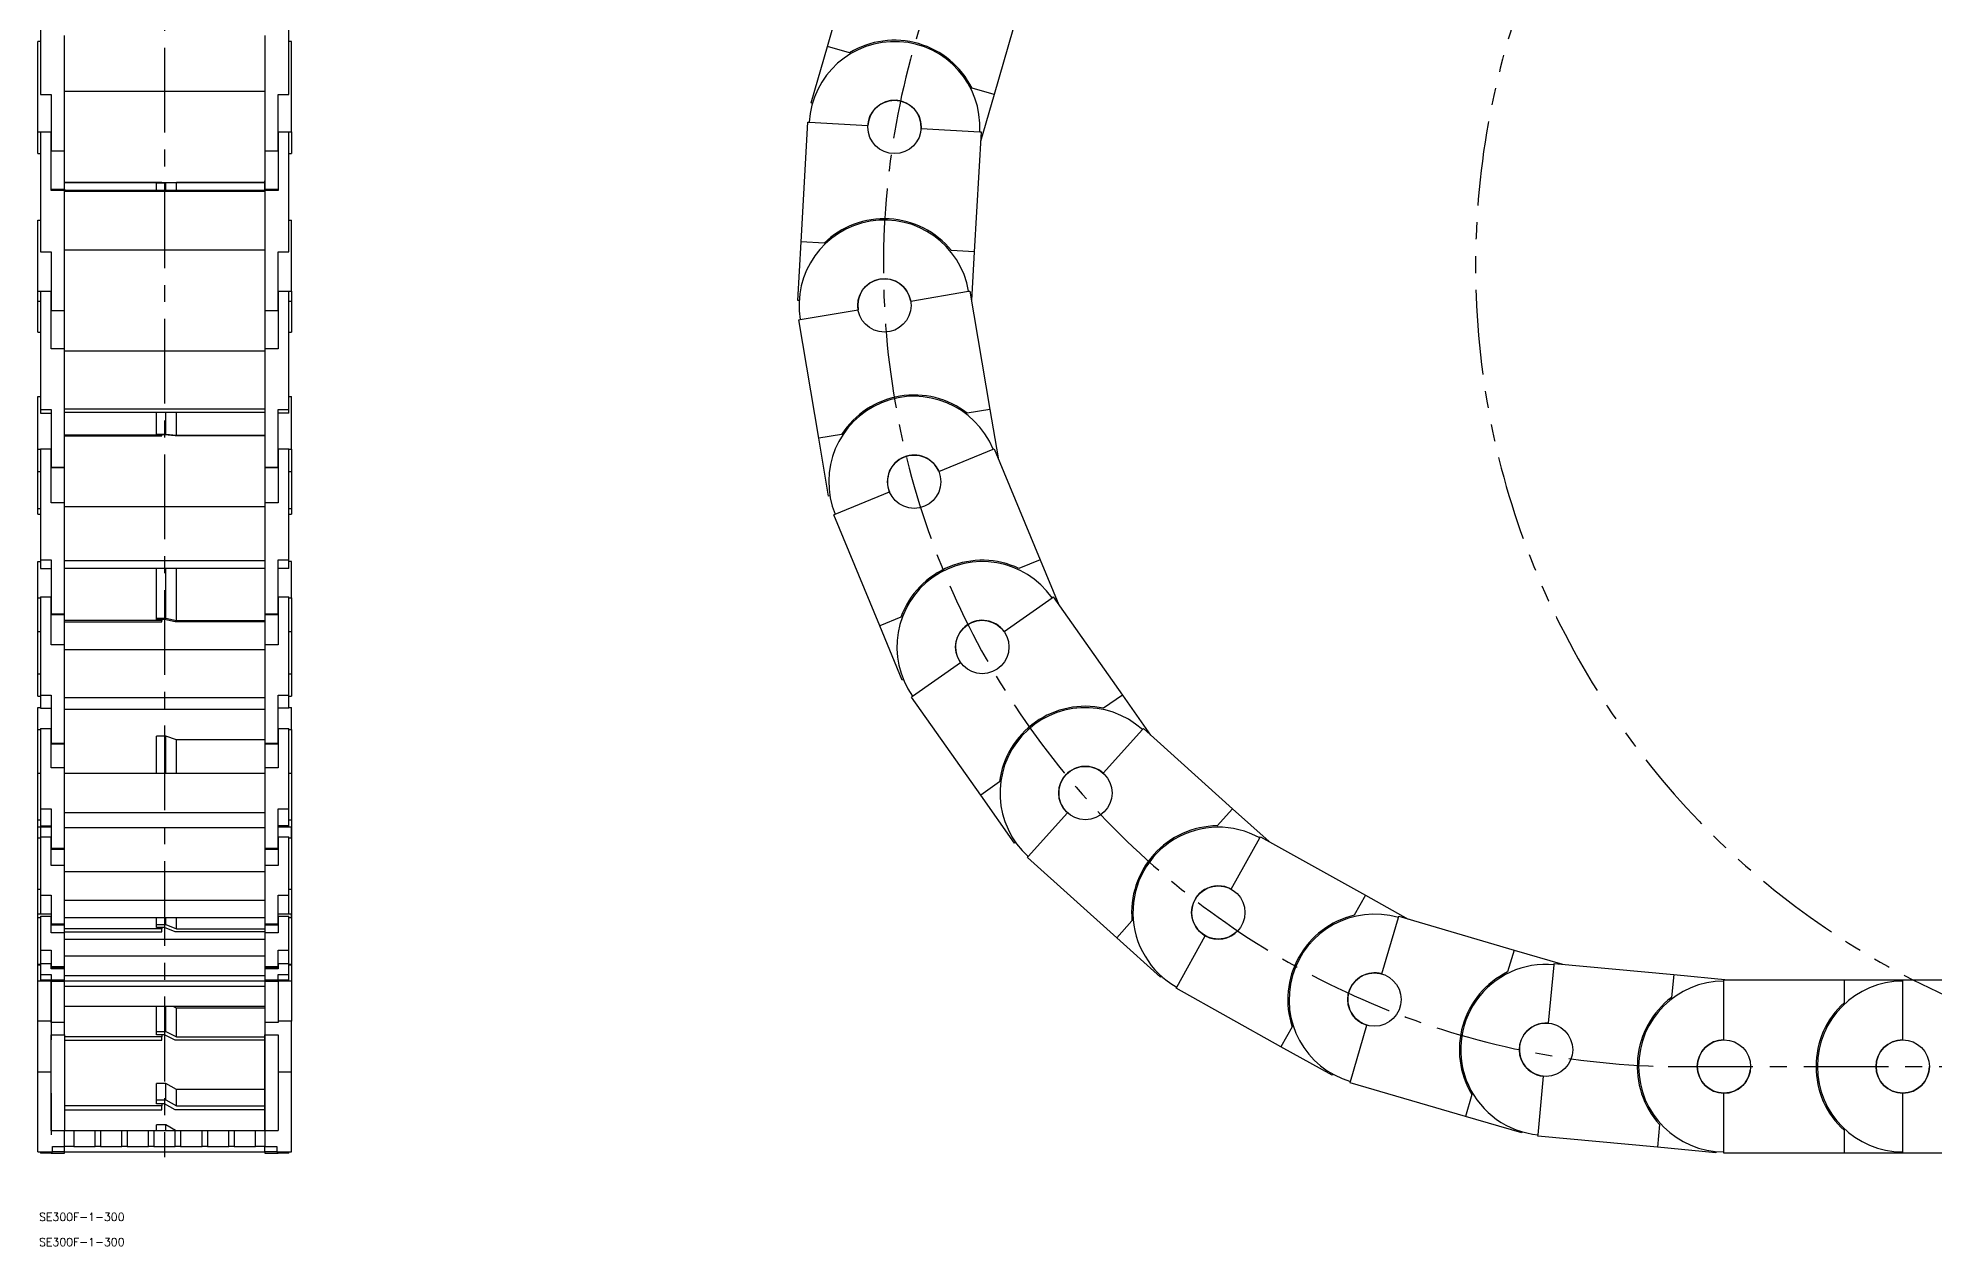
# Model space of a CAD drawing. Extents: x -285 to 1122, y -851 to 95.
# Drawn here: x -285 to 426, y -851 to -398 of the extents above; entities that cross this region are included whole.
import ezdxf

# ---------------------------------------------------------------- set-up
doc = ezdxf.new("R2010")
doc.units = 0
doc.linetypes.add('CENTER', pattern=[50.8, 31.75, -6.35, 6.35, -6.35])
doc.linetypes.add('PHANTOM', pattern=[63.5, 31.75, -6.35, 6.35, -6.35, 6.35, -6.35])
doc.layers.get('0').update_dxf_attribs({"linetype": 'CONTINUOUS'})
doc.layers.add('CENTER', color=1, linetype='CONTINUOUS')
doc.styles.get("Standard").update_dxf_attribs({"font": 'txt.shx', "height": 3, "bigfont": 'bigfont.shx'})

# ---------------------------------------------------------------- blocks, each defined once
blk = doc.blocks.new('*U2')
at = {"color": 7, "linetype": 'CONTINUOUS'}
blk.add_text('SE300F-1-300', height=3, dxfattribs=at).set_placement((-284.39, -841.67))
blk = doc.blocks.new('*U3')
at = {"color": 7, "linetype": 'CONTINUOUS'}
blk.add_text('SE300F-1-300', height=3, dxfattribs=at).set_placement((-284.39, -851.09))

msp = doc.modelspace()

# ---------------------------------------------------------------- linework, layer by layer
at = {"color": 7, "linetype": 'CONTINUOUS'}
for p, q in [((11.096293, -401.515314), (23.549864, -358.272875)), ((-283.830106, -376.261367), (-283.830106, -419.503806)), ((-190.830106, -419.503806), (-190.830106, -376.261367)), ((86.011165, -376.261367), (73.557594, -419.503806)), ((-274.830106, -440.644554), (-274.830106, -397.402115)), ((-199.830106, -397.402115), (-199.830106, -440.644554)), ((-284.830106, -433.460737), (-284.830106, -399.650308)), ((-283.830106, -399.650308), (-284.830106, -399.650308)), ((-189.830106, -399.650308), (-190.830106, -399.650308)), ((-189.830106, -433.460737), (-189.830106, -399.650308)), ((5.00788, -422.656062), (11.096293, -401.515314)), ((19.339505, -403.889311), (11.096293, -401.515314)), ((-199.830106, -418.33147), (-274.830106, -418.33147)), ((73.557594, -419.503806), (65.314381, -417.129809)), ((-283.830106, -419.503806), (-279.830106, -419.503806)), ((-279.830106, -419.503806), (-279.830106, -440.644554)), ((-194.830106, -419.503806), (-190.830106, -419.503806)), ((-194.830106, -440.644554), (-194.830106, -419.503806)), ((5.488351, -422.794435), (5.00788, -422.656062)), ((73.557594, -419.503806), (68.47986, -437.135183)), ((-284.830106, -433.460737), (-283.830106, -433.460737)), ((-284.830106, -441.650308), (-284.830106, -433.460737)), ((-284.830106, -441.650308), (-284.830106, -433.460737)), ((-283.830106, -433.460737), (-279.830106, -433.460737)), ((-283.830106, -433.460737), (-283.830106, -433.489025)), ((-283.830106, -433.489025), (-279.830106, -433.489025)), ((-283.830106, -433.489025), (-283.830106, -478.416949)), ((-279.830106, -455.453788), (-279.830106, -433.489025)), ((-194.830106, -433.460737), (-190.830106, -433.460737)), ((-194.830106, -433.489025), (-190.830106, -433.489025)), ((-194.830106, -433.489025), (-194.830106, -455.453788)), ((-190.830106, -433.460737), (-189.830106, -433.460737)), ((-190.830106, -433.489025), (-190.830106, -433.460737)), ((-190.830106, -478.416949), (-190.830106, -433.489025)), ((-189.830106, -433.460737), (-189.830106, -441.650308)), ((-189.830106, -433.460737), (-189.830106, -441.650308)), ((1.24467, -474.739515), (3.790586, -429.811591)), ((3.790586, -429.811591), (4.289785, -429.839879)), ((4.289785, -429.839879), (26.254547, -431.084549)), ((46.222513, -432.216067), (68.187276, -433.460737)), ((68.686475, -433.489025), (66.14056, -478.416949)), ((68.187276, -433.460737), (68.686475, -433.489025)), ((-279.830106, -440.644554), (-274.830106, -440.644554)), ((-274.830106, -454.968465), (-274.830106, -440.644554)), ((-274.830106, -454.968465), (-274.830106, -440.644554)), ((-199.830106, -440.644554), (-194.830106, -440.644554)), ((-199.830106, -440.644554), (-199.830106, -455.453788)), ((-199.830106, -440.644554), (-199.830106, -455.453788)), ((-284.830106, -441.650308), (-283.830106, -441.650308)), ((-190.830106, -441.650308), (-189.830106, -441.650308)), ((-238.330106, -452.416993), (-274.830106, -452.416993)), ((-274.830106, -452.501857), (-238.330106, -452.501857)), ((-240.330106, -452.547649), (-237.330106, -452.547649)), ((-240.330106, -452.632513), (-240.330106, -452.547649)), ((-236.928182, -452.632513), (-240.330106, -452.632513)), ((-240.330106, -455.441093), (-240.330106, -452.632513)), ((-238.330106, -452.501857), (-238.330106, -452.416993)), ((-238.330106, -452.501857), (-238.330106, -452.547649)), ((-237.330106, -452.547649), (-233.330106, -452.416993)), ((-232.928182, -452.501857), (-236.928182, -452.632513)), ((-236.928182, -455.441093), (-236.928182, -452.632513)), ((-233.330106, -452.416993), (-199.830106, -452.416993)), ((-199.830106, -452.501857), (-232.928182, -452.501857)), ((-232.928182, -455.441093), (-232.928182, -452.501857)), ((-199.830106, -452.261676), (-199.830106, -451.776354)), ((-199.830106, -454.968465), (-199.830106, -452.261676)), ((-274.830106, -455.453788), (-279.830106, -455.453788)), ((-279.825106, -454.968465), (-274.830106, -454.968465)), ((-274.830106, -454.968465), (-274.830106, -455.453788)), ((-199.830106, -455.441093), (-274.830106, -455.441093)), ((-274.830106, -500.381711), (-274.830106, -455.453788)), ((-199.830106, -455.811547), (-274.830106, -455.811547)), ((-199.830106, -454.968465), (-194.835106, -454.968465)), ((-199.830106, -455.453788), (-199.830106, -454.968465)), ((-199.830106, -455.453788), (-199.830106, -500.381711)), ((-194.830106, -455.453788), (-199.830106, -455.453788)), ((-284.830106, -493.217679), (-284.830106, -466.542994)), ((-284.830106, -466.542994), (-283.830106, -466.542994)), ((-190.830106, -466.542994), (-189.830106, -466.542994)), ((-189.830106, -493.217679), (-189.830106, -466.542994)), ((0, -496.704277), (1.24467, -474.739515)), ((9.809183, -475.224837), (1.24467, -474.739515)), ((-283.830106, -478.416949), (-279.830106, -478.416949)), ((-279.830106, -478.416949), (-279.830106, -500.381711)), ((-199.830106, -477.77631), (-274.830106, -477.77631)), ((-194.830106, -500.381711), (-194.830106, -478.416949)), ((-194.830106, -478.416949), (-190.830106, -478.416949)), ((66.14056, -478.416949), (57.576047, -477.931626)), ((66.14056, -478.416949), (65.102505, -496.735553)), ((-284.830106, -496.878833), (-284.830106, -493.217679)), ((-284.830106, -508.542994), (-284.830106, -493.217679)), ((-284.830106, -493.217679), (-283.830106, -493.217679)), ((-284.830106, -496.878833), (-283.830106, -496.878833)), ((-283.830106, -493.134471), (-279.830106, -493.134471)), ((-283.830106, -493.134471), (-283.830106, -537.506974)), ((-279.830106, -514.827695), (-279.830106, -493.134471)), ((-194.830106, -493.134471), (-190.830106, -493.134471)), ((-194.830106, -493.134471), (-194.830106, -514.827695)), ((-190.830106, -537.506974), (-190.830106, -493.134471)), ((-190.830106, -493.217679), (-189.830106, -493.217679)), ((-190.830106, -496.878833), (-189.830106, -496.878833)), ((-189.830106, -493.217679), (-189.830106, -496.878833)), ((-189.830106, -496.878833), (-189.830106, -500.207155)), ((-189.830106, -496.878833), (-189.830106, -508.542994)), ((0.499199, -496.732565), (0, -496.704277)), ((42.308501, -496.878833), (64.001725, -493.217679)), ((64.001725, -493.217679), (64.494752, -493.134471)), ((64.494752, -493.134471), (71.983477, -537.506974)), ((-279.830106, -500.381711), (-274.830106, -500.381711)), ((-274.830106, -514.827695), (-274.830106, -500.353423)), ((-199.830106, -500.353423), (-199.830106, -514.827695)), ((-199.830106, -500.381711), (-194.830106, -500.381711)), ((-189.830106, -500.207155), (-189.830106, -503.86831)), ((0.401137, -503.951518), (0.894165, -503.86831)), ((7.889862, -548.324021), (0.401137, -503.951518)), ((0.894165, -503.86831), (22.587389, -500.207155)), ((-284.830106, -508.542994), (-283.830106, -508.542994)), ((-190.830106, -508.542994), (-189.830106, -508.542994)), ((-274.830106, -514.827695), (-279.830106, -514.827695)), ((-274.830106, -559.200197), (-274.830106, -514.827695)), ((-199.830106, -515.736763), (-274.830106, -515.736763)), ((-199.830106, -514.827695), (-199.830106, -559.200197)), ((-194.830106, -514.827695), (-199.830106, -514.827695)), ((-284.830106, -552.413276), (-284.830106, -532.608721)), ((-284.830106, -532.608721), (-283.830106, -532.608721)), ((-190.830106, -532.608721), (-189.830106, -532.608721)), ((-189.830106, -552.413276), (-189.830106, -532.608721)), ((-283.830106, -537.506974), (-279.830106, -537.506974)), ((-283.830106, -537.506974), (-283.830106, -538.934533)), ((-283.830106, -538.934533), (-279.830106, -538.934533)), ((-279.830106, -537.506974), (-279.830106, -559.200197)), ((-199.830106, -537.429986), (-274.830106, -537.429986)), ((-199.830106, -538.678107), (-274.830106, -538.678107)), ((-240.330106, -546.781007), (-240.330106, -538.678107)), ((-236.928182, -546.781007), (-236.928182, -538.678107)), ((-232.928182, -547.165328), (-232.928182, -538.678107)), ((-194.830106, -537.506974), (-190.830106, -537.506974)), ((-194.830106, -559.200197), (-194.830106, -537.506974)), ((-190.830106, -538.934533), (-194.830106, -538.934533)), ((-190.830106, -538.934533), (-190.830106, -537.506974)), ((71.983477, -537.506974), (63.524843, -538.934533)), ((71.983477, -537.506974), (75.036879, -555.599115)), ((-238.330106, -547.165328), (-274.830106, -547.165328)), ((-240.330106, -546.781007), (-236.928182, -546.781007)), ((-240.330106, -547.030631), (-240.330106, -546.781007)), ((-237.330106, -547.030631), (-240.330106, -547.030631)), ((-238.330106, -547.030631), (-238.330106, -547.165328)), ((-238.330106, -547.414952), (-238.330106, -547.165328)), ((-233.330106, -547.414952), (-237.330106, -547.030631)), ((-236.928182, -546.781007), (-232.928182, -547.165328)), ((-232.928182, -547.165328), (-199.830106, -547.165328)), ((16.348496, -546.896461), (7.889862, -548.324021)), ((-284.830106, -552.413276), (-283.830106, -552.413276)), ((-284.830106, -560.797644), (-284.830106, -552.413276)), ((-283.830106, -552.222722), (-279.830106, -552.222722)), ((-283.830106, -552.222722), (-283.830106, -593.826602)), ((-279.830106, -572.562397), (-279.830106, -552.222722)), ((-274.830106, -547.414952), (-238.330106, -547.414952)), ((-199.830106, -547.414952), (-233.330106, -547.414952)), ((-194.830106, -552.222722), (-190.830106, -552.222722)), ((-194.830106, -552.222722), (-194.830106, -572.562397)), ((-190.830106, -593.826602), (-190.830106, -552.222722)), ((-190.830106, -552.413276), (-189.830106, -552.413276)), ((-189.830106, -552.413276), (-189.830106, -560.797644)), ((11.551016, -570.017244), (7.889862, -548.324021)), ((52.843131, -560.797644), (73.182805, -552.413276)), ((73.182805, -552.413276), (73.645071, -552.222722)), ((73.645071, -552.222722), (90.794915, -593.826602)), ((-284.830106, -574.469277), (-284.830106, -554.608721)), ((-284.830106, -560.797644), (-283.830106, -560.797644)), ((-279.830106, -559.200197), (-274.830106, -559.200197)), ((-279.830106, -559.283405), (-274.830106, -559.283405)), ((-274.830106, -559.283405), (-274.830106, -559.200197)), ((-274.830106, -572.562397), (-274.830106, -559.283405)), ((-199.830106, -559.200197), (-194.830106, -559.200197)), ((-199.830106, -559.200197), (-199.830106, -559.283405)), ((-199.830106, -559.283405), (-194.830106, -559.283405)), ((-199.830106, -559.283405), (-199.830106, -572.562397)), ((-190.830106, -560.797644), (-189.830106, -560.797644)), ((-189.830106, -554.608721), (-189.830106, -574.469277)), ((14.012843, -576.804165), (34.352517, -568.419797)), ((-284.830106, -576.804165), (-284.830106, -574.469277)), ((-284.830106, -574.608721), (-284.830106, -574.469277)), ((-284.830106, -574.608721), (-283.830106, -574.608721)), ((-274.830106, -572.562397), (-279.830106, -572.562397)), ((-274.830106, -614.166277), (-274.830106, -572.562397)), ((-199.830106, -573.977431), (-274.830106, -573.977431)), ((-199.830106, -572.562397), (-199.830106, -614.166277)), ((-194.830106, -572.562397), (-199.830106, -572.562397)), ((-190.830106, -574.608721), (-189.830106, -574.608721)), ((-189.830106, -574.469277), (-189.830106, -574.608721)), ((-189.830106, -574.608721), (-189.830106, -576.804165)), ((12.044044, -569.934036), (11.551016, -570.017244)), ((-284.830106, -576.804165), (-283.830106, -576.804165)), ((-190.830106, -576.804165), (-189.830106, -576.804165)), ((13.550577, -576.994719), (14.012843, -576.804165)), ((30.700421, -618.598599), (13.550577, -576.994719)), ((-284.830106, -608.094983), (-284.830106, -594.552276)), ((-284.830106, -594.552276), (-283.830106, -594.552276)), ((-283.830106, -593.826602), (-279.830106, -593.826602)), ((-283.830106, -593.826602), (-283.830106, -597.09584)), ((-279.830106, -593.826602), (-279.830106, -614.166277)), ((-199.830106, -594.317106), (-274.830106, -594.317106)), ((-194.830106, -593.826602), (-190.830106, -593.826602)), ((-194.830106, -614.166277), (-194.830106, -593.826602)), ((-190.830106, -597.09584), (-190.830106, -593.826602)), ((-189.830106, -594.552276), (-190.830106, -594.552276)), ((-189.830106, -608.094983), (-189.830106, -594.552276)), ((90.794915, -593.826602), (82.864057, -597.09584)), ((90.794915, -593.826602), (97.787475, -610.789884)), ((-283.830106, -597.09584), (-279.830106, -597.09584)), ((-199.830106, -597.175413), (-274.830106, -597.175413)), ((-240.330106, -615.731773), (-240.330106, -597.175413)), ((-236.928182, -615.731773), (-236.928182, -597.175413)), ((-232.928182, -616.611904), (-232.928182, -597.175413)), ((-190.830106, -597.09584), (-194.830106, -597.09584)), ((-284.830106, -632.32018), (-284.830106, -608.094983)), ((-284.830106, -608.094983), (-283.830106, -608.094983)), ((-283.830106, -607.806588), (-279.830106, -607.806588)), ((-283.830106, -607.806588), (-283.830106, -644.566736)), ((-279.830106, -625.778216), (-279.830106, -607.806588)), ((-194.830106, -607.806588), (-190.830106, -607.806588)), ((-194.830106, -607.806588), (-194.830106, -625.778216)), ((-190.830106, -644.566736), (-190.830106, -607.806588)), ((-190.830106, -608.094983), (-189.830106, -608.094983)), ((-189.830106, -608.094983), (-189.830106, -620.784372)), ((77.300958, -620.784372), (95.272586, -608.094983)), ((95.272586, -608.094983), (95.681033, -607.806588)), ((95.681033, -607.806588), (121.6366, -644.566736)), ((-279.830106, -614.166277), (-274.830106, -614.166277)), ((-279.830106, -614.356831), (-274.830106, -614.356831)), ((-274.830106, -614.356831), (-274.830106, -614.166277)), ((-274.830106, -625.778216), (-274.830106, -614.356831)), ((-274.830106, -625.778216), (-274.830106, -614.356831)), ((-238.330106, -616.611904), (-274.830106, -616.611904)), ((-274.830106, -617.183565), (-238.330106, -617.183565)), ((-240.330106, -615.731773), (-236.928182, -615.731773)), ((-240.330106, -616.303435), (-240.330106, -615.731773)), ((-237.330106, -616.303435), (-240.330106, -616.303435)), ((-238.330106, -616.303435), (-238.330106, -616.611904)), ((-238.330106, -617.183565), (-238.330106, -616.611904)), ((-233.330106, -617.183565), (-237.330106, -616.303435)), ((-236.928182, -615.731773), (-232.928182, -616.611904)), ((-199.830106, -617.183565), (-233.330106, -617.183565)), ((-232.928182, -616.611904), (-199.830106, -616.611904)), ((-199.830106, -614.166277), (-194.830106, -614.166277)), ((-199.830106, -614.166277), (-199.830106, -614.356831)), ((-199.830106, -614.356831), (-194.830106, -614.356831)), ((-199.830106, -614.356831), (-199.830106, -625.778216)), ((-199.830106, -614.356831), (-199.830106, -625.778216)), ((38.631279, -615.329362), (30.700421, -618.598599)), ((-284.830106, -635.797582), (-284.830106, -620.784372)), ((-284.830106, -620.784372), (-283.830106, -620.784372)), ((-190.830106, -620.784372), (-189.830106, -620.784372)), ((-189.830106, -620.784372), (-189.830106, -632.32018)), ((-189.830106, -620.784372), (-189.830106, -635.797582)), ((39.08479, -638.938274), (30.700421, -618.598599)), ((-274.830106, -625.778216), (-279.830106, -625.778216)), ((-274.830106, -662.538365), (-274.830106, -625.778216)), ((-199.830106, -627.628638), (-274.830106, -627.628638)), ((-199.830106, -625.778216), (-199.830106, -662.538365)), ((-194.830106, -625.778216), (-199.830106, -625.778216)), ((42.991486, -645.009568), (60.963115, -632.32018)), ((-284.830106, -645.009568), (-284.830106, -635.797582)), ((-284.830106, -636.552276), (-284.830106, -635.797582)), ((-284.830106, -636.552276), (-284.830106, -635.797582)), ((-284.830106, -636.552276), (-283.830106, -636.552276)), ((-190.830106, -636.552276), (-189.830106, -636.552276)), ((-189.830106, -635.797582), (-189.830106, -636.552276)), ((-189.830106, -636.552276), (-189.830106, -645.009568)), ((39.547055, -638.74772), (39.08479, -638.938274)), ((-284.830106, -645.009568), (-283.830106, -645.009568)), ((-283.830106, -644.566736), (-279.830106, -644.566736)), ((-283.830106, -644.566736), (-283.830106, -649.51459)), ((-279.830106, -644.566736), (-279.830106, -662.538365)), ((-199.830106, -645.600266), (-274.830106, -645.600266)), ((-194.830106, -644.566736), (-190.830106, -644.566736)), ((-194.830106, -662.538365), (-194.830106, -644.566736)), ((-190.830106, -649.51459), (-190.830106, -644.566736)), ((-190.830106, -645.009568), (-189.830106, -645.009568)), ((42.58304, -645.297963), (42.991486, -645.009568)), ((68.538608, -682.058112), (42.58304, -645.297963)), ((121.6366, -644.566736), (114.629092, -649.51459)), ((121.6366, -644.566736), (132.219546, -659.555068)), ((-284.830106, -657.485521), (-284.830106, -649.284052)), ((-284.830106, -649.284052), (-283.830106, -649.284052)), ((-283.830106, -649.51459), (-279.830106, -649.51459)), ((-199.830106, -649.926194), (-274.830106, -649.926194)), ((-190.830106, -649.51459), (-194.830106, -649.51459)), ((-190.830106, -649.284052), (-189.830106, -649.284052)), ((-189.830106, -657.485521), (-189.830106, -649.284052)), ((-284.830106, -673.847011), (-284.830106, -657.485521)), ((-284.830106, -657.485521), (-283.830106, -657.485521)), ((-283.830106, -657.113669), (-279.830106, -657.113669)), ((-283.830106, -657.113669), (-283.830106, -687.196571)), ((-279.830106, -671.820865), (-279.830106, -657.113669)), ((-236.928182, -660.038836), (-240.330106, -660.038836)), ((-240.330106, -674.01438), (-240.330106, -660.038836)), ((-232.928182, -661.370876), (-236.928182, -660.038836)), ((-236.928182, -674.01438), (-236.928182, -660.038836)), ((-194.830106, -657.113669), (-190.830106, -657.113669)), ((-194.830106, -657.113669), (-194.830106, -671.820865)), ((-190.830106, -687.196571), (-190.830106, -657.113669)), ((-190.830106, -657.485521), (-189.830106, -657.485521)), ((-189.830106, -657.485521), (-189.830106, -673.847011)), ((114.462082, -673.847011), (129.169278, -657.485521)), ((129.169278, -657.485521), (129.503533, -657.113669)), ((129.503533, -657.113669), (162.970218, -687.196571)), ((-279.830106, -662.538365), (-274.830106, -662.538365)), ((-279.830106, -662.82676), (-274.830106, -662.82676)), ((-274.830106, -662.82676), (-274.830106, -662.538365)), ((-274.830106, -671.820865), (-274.830106, -662.82676)), ((-199.830106, -661.370876), (-232.928182, -661.370876)), ((-232.928182, -674.01438), (-232.928182, -661.370876)), ((-199.830106, -662.538365), (-194.830106, -662.538365)), ((-199.830106, -662.538365), (-199.830106, -662.82676)), ((-199.830106, -662.82676), (-199.830106, -702.27562)), ((-199.830106, -662.82676), (-194.830106, -662.82676)), ((-284.830106, -689.452974), (-284.830106, -671.284052)), ((-284.830106, -688.721093), (-284.830106, -673.847011)), ((-284.830106, -688.721093), (-284.830106, -673.847011)), ((-284.830106, -673.847011), (-283.830106, -673.847011)), ((-274.830106, -671.820865), (-279.830106, -671.820865)), ((-274.830106, -701.903768), (-274.830106, -671.820865)), ((-199.830106, -674.01438), (-274.830106, -674.01438)), ((-199.830106, -671.820865), (-199.830106, -701.903768)), ((-194.830106, -671.820865), (-199.830106, -671.820865)), ((-190.830106, -673.847011), (-189.830106, -673.847011)), ((-189.830106, -671.284052), (-189.830106, -689.452974)), ((-189.830106, -671.284052), (-189.830106, -689.452974)), ((-189.830106, -673.847011), (-189.830106, -688.721093)), ((75.546115, -677.110258), (68.538608, -682.058112)), ((81.227996, -700.02974), (68.538608, -682.058112)), ((-283.830106, -687.196571), (-283.830106, -693.576253)), ((-283.830106, -687.196571), (-279.830106, -687.196571)), ((-279.830106, -687.196571), (-279.830106, -701.903768)), ((-199.830106, -688.721577), (-274.830106, -688.721577)), ((-194.830106, -701.903768), (-194.830106, -687.196571)), ((-194.830106, -687.196571), (-190.830106, -687.196571)), ((-190.830106, -693.576253), (-190.830106, -687.196571)), ((86.384706, -705.082584), (101.091903, -688.721093)), ((162.970218, -687.196571), (157.235579, -693.576253)), ((162.970218, -687.196571), (176.615695, -699.462368)), ((-284.830106, -691.284052), (-284.830106, -689.452974)), ((-284.830106, -691.284052), (-284.830106, -689.452974)), ((-284.830106, -694.074151), (-284.830106, -691.284052)), ((-284.830106, -691.284052), (-283.830106, -691.284052)), ((-279.830106, -694.074151), (-284.830106, -694.074151)), ((-284.830106, -698.121399), (-284.830106, -694.074151)), ((-283.830106, -693.576253), (-279.830106, -693.576253)), ((-283.830106, -693.576253), (-283.830106, -716.069606)), ((-199.830106, -694.299358), (-274.830106, -694.299358)), ((-190.830106, -693.576253), (-194.830106, -693.576253)), ((-189.830106, -694.074151), (-194.830106, -694.074151)), ((-190.830106, -691.284052), (-189.830106, -691.284052)), ((-190.830106, -694.074175), (-190.830106, -693.576253)), ((-189.830106, -689.452974), (-189.830106, -691.284052)), ((-189.830106, -689.452974), (-189.830106, -691.284052)), ((-189.830106, -691.284052), (-189.830106, -698.121399)), ((-189.830106, -698.121399), (-189.830106, -694.074151)), ((-284.830106, -717.338916), (-284.830106, -698.121399)), ((-284.830106, -698.121399), (-283.830106, -698.121399)), ((-283.830106, -697.684637), (-279.830106, -697.684637)), ((-283.830106, -697.684637), (-283.830106, -719.589825)), ((-279.830106, -708.39384), (-279.830106, -697.684637)), ((-279.830106, -701.903768), (-274.830106, -701.903768)), ((-279.830106, -702.27562), (-274.830106, -702.27562)), ((-274.830106, -702.27562), (-274.830106, -701.903768)), ((-274.830106, -708.39384), (-274.830106, -702.27562)), ((-199.830106, -701.903768), (-194.830106, -701.903768)), ((-199.830106, -701.903768), (-199.830106, -702.27562)), ((-199.830106, -702.27562), (-194.830106, -702.27562)), ((-199.830106, -702.27562), (-199.830106, -730.735789)), ((-194.830106, -697.684637), (-190.830106, -697.684637)), ((-194.830106, -697.684637), (-194.830106, -708.39384)), ((-190.830106, -719.589825), (-190.830106, -697.684637)), ((-190.830106, -698.121399), (-189.830106, -698.121399)), ((-189.830106, -698.121399), (-189.830106, -717.338916)), ((81.636442, -699.741345), (81.227996, -700.02974)), ((162.472987, -717.338916), (173.18219, -698.121399)), ((173.18219, -698.121399), (173.425581, -697.684637)), ((173.425581, -697.684637), (212.734139, -719.589825)), ((-274.830106, -708.39384), (-279.830106, -708.39384)), ((-274.830106, -730.299028), (-274.830106, -708.39384)), ((-194.830106, -708.39384), (-199.830106, -708.39384)), ((-199.830106, -708.39384), (-199.830106, -730.299028)), ((86.050452, -705.454436), (86.384706, -705.082584)), ((119.517137, -735.537338), (86.050452, -705.454436)), ((-284.830106, -726.688542), (-284.830106, -717.338916)), ((-284.830106, -717.338916), (-283.830106, -717.338916)), ((-199.830106, -710.82104), (-274.830106, -710.82104)), ((-190.830106, -717.338916), (-189.830106, -717.338916)), ((-189.830106, -717.338916), (-189.830106, -727.975789)), ((-189.830106, -717.338916), (-189.830106, -727.975789)), ((-283.830106, -719.589825), (-279.830106, -719.589825)), ((-283.830106, -719.589825), (-283.830106, -726.688542)), ((-279.830106, -719.589825), (-279.830106, -730.299028)), ((-199.830106, -721.530242), (-274.830106, -721.530242)), ((-194.830106, -719.589825), (-190.830106, -719.589825)), ((-194.830106, -730.299028), (-194.830106, -719.589825)), ((-190.830106, -726.688542), (-190.830106, -719.589825)), ((212.734139, -719.589825), (208.558401, -727.08313)), ((212.734139, -719.589825), (228.761542, -728.521296)), ((-279.830106, -726.688542), (-284.830106, -726.688542)), ((-284.830106, -727.975789), (-284.830106, -726.688542)), ((-284.830106, -749.090807), (-284.830106, -727.975789)), ((-284.830106, -727.975789), (-283.830106, -727.975789)), ((-283.830106, -727.495903), (-279.830106, -727.495903)), ((-283.830106, -727.495903), (-283.830106, -740.130794)), ((-283.830106, -727.979247), (-283.830106, -745.432306)), ((-283.830106, -727.979247), (-283.830106, -745.432306)), ((-279.830106, -733.672961), (-279.830106, -727.495903)), ((-279.830106, -730.299028), (-274.830106, -730.299028)), ((-279.830106, -730.735789), (-274.830106, -730.735789)), ((-199.830106, -728.081669), (-274.830106, -728.081669)), ((-274.830106, -730.735789), (-274.830106, -730.299028)), ((-274.830106, -733.672961), (-274.830106, -730.735789)), ((-240.330106, -730.510756), (-240.330106, -728.081669)), ((-240.330106, -730.510756), (-236.928182, -730.510756)), ((-240.330106, -731.626312), (-240.330106, -730.510756)), ((-237.330106, -731.626312), (-240.330106, -731.626312)), ((-238.330106, -731.626312), (-238.330106, -732.228267)), ((-233.330106, -733.343823), (-237.330106, -731.626312)), ((-236.928182, -730.510756), (-236.928182, -728.081669)), ((-236.928182, -730.510756), (-232.928182, -732.228267)), ((-232.928182, -732.228267), (-232.928182, -728.081669)), ((-199.830106, -730.299028), (-194.830106, -730.299028)), ((-199.830106, -730.299028), (-199.830106, -730.735789)), ((-199.830106, -730.735789), (-199.830106, -746.787738)), ((-199.830106, -730.735789), (-194.830106, -730.735789)), ((-189.830106, -726.688542), (-194.830106, -726.688542)), ((-194.830106, -727.495903), (-190.830106, -727.495903)), ((-194.830106, -727.495903), (-194.830106, -733.672961)), ((-190.830106, -740.130794), (-190.830106, -727.495903)), ((-190.830106, -727.975789), (-189.830106, -727.975789)), ((-189.830106, -727.975789), (-189.830106, -726.688542)), ((-189.830106, -727.975789), (-189.830106, -726.688542)), ((-189.830106, -727.975789), (-189.830106, -745.641581)), ((125.251775, -729.157656), (119.517137, -735.537338)), ((218.938997, -749.090807), (225.116055, -727.975789)), ((225.116055, -727.975789), (225.256442, -727.495903)), ((225.256442, -727.495903), (268.44625, -740.130794)), ((-274.830106, -733.672961), (-279.830106, -733.672961)), ((-238.330106, -732.228267), (-274.830106, -732.228267)), ((-274.830106, -733.343823), (-238.330106, -733.343823)), ((-274.830106, -746.307852), (-274.830106, -733.672961)), ((-199.830106, -736.212782), (-274.830106, -736.212782)), ((-238.330106, -733.343823), (-238.330106, -732.228267)), ((-199.830106, -733.343823), (-233.330106, -733.343823)), ((-232.928182, -732.228267), (-199.830106, -732.228267)), ((-199.830106, -733.672961), (-199.830106, -746.307852)), ((-194.830106, -733.672961), (-199.830106, -733.672961)), ((135.878627, -750.244535), (119.517137, -735.537338)), ((142.028145, -754.026904), (152.737348, -734.809386)), ((-283.830106, -745.500491), (-284.830106, -745.500491)), ((-284.830106, -745.641581), (-284.830106, -745.500491)), ((-284.830106, -745.641581), (-284.830106, -745.500491)), ((-284.830106, -745.641581), (-283.830106, -745.641581)), ((-284.830106, -751.785172), (-284.830106, -745.641581)), ((-283.830106, -740.130794), (-279.830106, -740.130794)), ((-283.830106, -740.130794), (-283.830106, -745.143785)), ((-283.830106, -745.143785), (-279.830106, -745.143785)), ((-283.830106, -745.143785), (-283.830106, -749.36484)), ((-283.830106, -745.574066), (-283.830106, -748.363973)), ((-283.830106, -745.574066), (-283.830106, -748.363973)), ((-279.830106, -740.130794), (-279.830106, -746.307852)), ((-279.830106, -747.207412), (-279.830106, -745.143785)), ((-199.830106, -742.38984), (-274.830106, -742.38984)), ((-194.830106, -740.130794), (-190.830106, -740.130794)), ((-194.830106, -746.307852), (-194.830106, -740.130794)), ((-194.830106, -745.143785), (-190.830106, -745.143785)), ((-194.830106, -745.143785), (-194.830106, -747.207412)), ((-190.830106, -745.143785), (-190.830106, -740.130794)), ((-190.830106, -749.36484), (-190.830106, -745.143785)), ((-189.830106, -745.500491), (-190.830106, -745.500491)), ((-190.830106, -745.641581), (-189.830106, -745.641581)), ((-189.830106, -745.641581), (-189.830106, -745.500491)), ((-189.830106, -745.641581), (-189.830106, -745.500491)), ((-189.830106, -745.641581), (-189.830106, -766.803127)), ((268.44625, -740.130794), (266.037688, -748.363973)), ((268.44625, -740.130794), (286.578593, -745.43529)), ((281.374081, -767.544581), (283.437707, -745.641581)), ((283.437707, -745.641581), (283.484608, -745.143785)), ((283.484608, -745.143785), (328.286201, -749.36484)), ((-279.830106, -751.785172), (-284.830106, -751.785172)), ((-284.830106, -766.803127), (-284.830106, -751.785172)), ((-283.830106, -749.36484), (-279.830106, -749.36484)), ((-283.830106, -749.36484), (-283.830106, -751.285172)), ((-283.830106, -751.285172), (-279.830106, -751.285172)), ((-283.830106, -751.285172), (-283.830106, -751.785172)), ((-279.830106, -746.307852), (-274.830106, -746.307852)), ((-279.830106, -746.787738), (-274.830106, -746.787738)), ((-274.830106, -747.207412), (-279.830106, -747.207412)), ((-279.830106, -749.36484), (-279.830106, -751.285172)), ((-279.830106, -751.164393), (-279.830106, -773.768536)), ((-279.830106, -751.285172), (-274.830106, -751.285172)), ((-279.830106, -751.285172), (-279.830106, -751.785172)), ((-279.830106, -751.785172), (-274.830106, -751.785172)), ((-279.830106, -766.803127), (-279.830106, -751.785172)), ((-274.830106, -746.787738), (-274.830106, -746.307852)), ((-274.830106, -767.322718), (-274.830106, -746.787738)), ((-274.830106, -747.207412), (-274.830106, -746.787738)), ((-274.830106, -751.285172), (-274.830106, -747.207412)), ((-199.830106, -749.74329), (-274.830106, -749.74329)), ((-274.830106, -751.785172), (-274.830106, -751.285172)), ((-274.830106, -767.322718), (-274.830106, -751.785172)), ((-274.830106, -767.322718), (-274.830106, -751.785172)), ((-274.830106, -767.322718), (-274.830106, -751.785172)), ((-199.830106, -751.806916), (-274.830106, -751.806916)), ((-199.830106, -746.307852), (-194.830106, -746.307852)), ((-199.830106, -746.307852), (-199.830106, -746.787738)), ((-199.830106, -746.787738), (-194.830106, -746.787738)), ((-199.830106, -746.787738), (-199.830106, -751.785172)), ((-199.830106, -746.787738), (-199.830106, -751.785172)), ((-194.830106, -747.207412), (-199.830106, -747.207412)), ((-199.830106, -747.207412), (-199.830106, -751.285172)), ((-199.830106, -751.285172), (-194.830106, -751.285172)), ((-199.830106, -751.285172), (-199.830106, -751.785172)), ((-199.830106, -751.785172), (-199.830106, -807.78509)), ((-199.830106, -751.785172), (-194.830106, -751.785172)), ((-194.830106, -749.36484), (-190.830106, -749.36484)), ((-194.830106, -751.428466), (-194.830106, -749.36484)), ((-194.830106, -751.285172), (-190.830106, -751.285172)), ((-194.830106, -751.785172), (-194.830106, -751.285172)), ((-189.830106, -751.785172), (-194.830106, -751.785172)), ((-194.830106, -751.785172), (-194.830106, -766.803127)), ((-190.830106, -751.785172), (-190.830106, -749.36484)), ((-190.830106, -751.785172), (-190.830106, -751.285172)), ((-189.830106, -749.090807), (-189.830106, -751.785172)), ((-189.830106, -751.785172), (-189.830106, -766.803127)), ((136.212882, -749.872683), (135.878627, -750.244535)), ((328.286201, -749.36484), (327.48155, -757.90527)), ((328.286201, -749.36484), (348.668299, -751.285172)), ((347.140662, -751.285172), (392.140662, -751.285172)), ((347.140662, -751.785172), (347.140662, -751.285172)), ((347.140662, -773.785172), (347.140662, -751.785172)), ((392.140662, -751.285172), (414.140662, -751.285172)), ((392.140662, -751.285172), (392.140662, -759.863425)), ((414.140662, -751.285172), (459.140662, -751.285172)), ((414.140662, -751.785172), (414.140662, -751.285172)), ((414.140662, -773.785172), (414.140662, -751.785172)), ((-199.830106, -753.785172), (-274.830106, -753.785172)), ((141.784754, -754.463665), (142.028145, -754.026904)), ((181.093312, -776.368853), (141.784754, -754.463665)), ((-279.830106, -766.803127), (-284.830106, -766.803127)), ((-284.830106, -785.785172), (-284.830106, -766.803127)), ((-279.830106, -767.322718), (-279.830106, -766.803127)), ((-274.830106, -767.322718), (-279.830106, -767.322718)), ((-199.830106, -761.285172), (-274.830106, -761.285172)), ((-274.830106, -771.928766), (-274.830106, -767.322718)), ((-240.330106, -770.614052), (-240.330106, -761.285172)), ((-236.928182, -770.614052), (-236.928182, -761.285172)), ((-232.928182, -761.922165), (-234.191233, -761.285172)), ((-199.830106, -761.922165), (-232.928182, -761.922165)), ((-232.928182, -772.631368), (-232.928182, -761.922165)), ((-194.830106, -767.322718), (-199.830106, -767.322718)), ((-199.830106, -767.322718), (-199.830106, -771.928766)), ((-189.830106, -766.803127), (-194.830106, -766.803127)), ((-194.830106, -766.803127), (-194.830106, -767.322718)), ((-189.830106, -785.785172), (-189.830106, -766.803127)), ((-279.830106, -771.928766), (-274.830106, -771.928766)), ((-279.830106, -785.785172), (-279.830106, -771.928766)), ((-274.830106, -771.928766), (-274.830106, -807.785172)), ((-238.330106, -772.631368), (-274.830106, -772.631368)), ((-274.830106, -773.941653), (-238.330106, -773.941653)), ((-240.330106, -770.614052), (-236.928182, -770.614052)), ((-240.330106, -771.924337), (-240.330106, -770.614052)), ((-237.330106, -771.924337), (-240.330106, -771.924337)), ((-238.330106, -771.924337), (-238.330106, -772.631368)), ((-238.330106, -773.941653), (-238.330106, -772.631368)), ((-233.330106, -773.941653), (-237.330106, -771.924337)), ((-236.928182, -770.614052), (-232.928182, -772.631368)), ((-199.830106, -773.941653), (-233.330106, -773.941653)), ((-232.928182, -772.631368), (-199.830106, -772.631368)), ((-199.830106, -807.785172), (-199.830106, -771.928766)), ((-199.830106, -771.928766), (-194.830106, -771.928766)), ((-194.830106, -771.928766), (-194.830106, -785.785172)), ((185.269051, -768.875548), (181.093312, -776.368853)), ((207.146432, -789.401294), (213.32349, -768.286277)), ((200.31083, -787.078056), (181.093312, -776.368853)), ((-284.830106, -785.785172), (-279.830106, -785.785172)), ((-284.830106, -815.785172), (-284.830106, -785.785172)), ((-279.830106, -807.785172), (-279.830106, -785.785172)), ((-194.830106, -785.785172), (-189.830106, -785.785172)), ((-194.830106, -785.785172), (-194.830106, -807.785172)), ((-189.830106, -815.785172), (-189.830106, -785.785172)), ((200.554221, -786.641294), (200.31083, -787.078056)), ((277.43443, -809.359401), (279.498056, -787.4564)), ((-279.830106, -793.815311), (-279.830106, -809.402549)), ((-236.928182, -790.143031), (-240.330106, -790.143031)), ((-240.330106, -796.320088), (-240.330106, -790.143031)), ((-236.928182, -796.320088), (-236.928182, -790.143031)), ((-232.928182, -792.359533), (-236.928182, -790.143031)), ((-199.830106, -792.359533), (-232.928182, -792.359533)), ((-232.928182, -798.53659), (-232.928182, -792.359533)), ((207.006044, -789.881181), (207.146432, -789.401294)), ((250.195852, -802.516072), (207.006044, -789.881181)), ((252.604414, -794.282893), (250.195852, -802.516072)), ((347.140662, -815.785172), (347.140662, -793.785172)), ((414.140662, -815.785172), (414.140662, -793.785172)), ((-238.330106, -798.53659), (-274.830106, -798.53659)), ((-274.830106, -799.976251), (-238.330106, -799.976251)), ((-240.330106, -796.320088), (-236.928182, -796.320088)), ((-240.330106, -797.759749), (-240.330106, -796.320088)), ((-237.330106, -797.759749), (-240.330106, -797.759749)), ((-238.330106, -797.759749), (-238.330106, -798.53659)), ((-238.330106, -799.976251), (-238.330106, -798.53659)), ((-233.330106, -799.976251), (-237.330106, -797.759749)), ((-236.928182, -796.320088), (-232.928182, -798.53659)), ((-199.830106, -799.976251), (-233.330106, -799.976251)), ((-232.928182, -798.53659), (-199.830106, -798.53659)), ((271.310869, -808.69313), (250.195852, -802.516072)), ((-279.830106, -807.785172), (-274.830106, -807.785172)), ((-274.830106, -807.785172), (-271.330106, -807.785172)), ((-274.830106, -813.785172), (-274.830106, -807.785172)), ((-271.330106, -807.785172), (-263.330106, -807.785172)), ((-271.330106, -807.785172), (-271.330106, -813.785172)), ((-263.330106, -807.785172), (-261.330106, -807.785172)), ((-263.330106, -813.785172), (-263.330106, -807.785172)), ((-261.330106, -807.785172), (-253.330106, -807.785172)), ((-261.330106, -807.785172), (-261.330106, -813.785172)), ((-253.330106, -807.785172), (-251.330106, -807.785172)), ((-253.330106, -813.785172), (-253.330106, -807.785172)), ((-251.330106, -807.785172), (-243.330106, -807.785172)), ((-251.330106, -807.785172), (-251.330106, -813.785172)), ((-243.330106, -807.785172), (-241.330106, -807.785172)), ((-243.330106, -813.785172), (-243.330106, -807.785172)), ((-241.330106, -807.785172), (-233.330106, -807.785172)), ((-241.330106, -807.785172), (-241.330106, -813.785172)), ((-236.928182, -805.686141), (-240.330106, -805.686141)), ((-240.330106, -807.749768), (-240.330106, -805.686141)), ((-240.330106, -807.749768), (-236.928182, -807.749768)), ((-240.330106, -807.785172), (-240.330106, -807.749768)), ((-233.276454, -807.785172), (-236.928182, -805.686141)), ((-236.928182, -807.749768), (-236.928182, -805.686141)), ((-236.928182, -807.749768), (-236.866589, -807.785172)), ((-233.330106, -807.785172), (-231.330106, -807.785172)), ((-233.330106, -813.785172), (-233.330106, -807.785172)), ((-231.330106, -807.785172), (-223.330106, -807.785172)), ((-231.330106, -807.785172), (-231.330106, -813.785172)), ((-223.330106, -807.785172), (-221.330106, -807.785172)), ((-223.330106, -813.785172), (-223.330106, -807.785172)), ((-221.330106, -807.785172), (-213.330106, -807.785172)), ((-221.330106, -807.785172), (-221.330106, -813.785172)), ((-213.330106, -807.785172), (-211.330106, -807.785172)), ((-213.330106, -813.785172), (-213.330106, -807.785172)), ((-211.330106, -807.785172), (-203.330106, -807.785172)), ((-211.330106, -807.785172), (-211.330106, -813.785172)), ((-203.330106, -807.785172), (-199.830106, -807.785172)), ((-203.330106, -813.785172), (-203.330106, -807.785172)), ((-199.830106, -807.785172), (-194.830106, -807.785172)), ((-199.830106, -807.785172), (-199.830106, -813.785172)), ((-199.830106, -808.284852), (-199.830106, -813.785172)), ((271.451257, -808.213243), (271.310869, -808.69313)), ((277.387529, -809.857197), (277.43443, -809.359401)), ((322.189122, -814.078251), (277.387529, -809.857197)), ((322.993772, -805.537821), (322.189122, -814.078251)), ((392.140662, -807.706919), (392.140662, -816.285172)), ((-284.830106, -815.785172), (-279.330106, -815.785172)), ((-283.830106, -815.785172), (-283.830106, -816.285172)), ((-279.830106, -816.285172), (-283.830106, -816.285172)), ((-279.830106, -815.785172), (-279.830106, -816.285172)), ((-279.830106, -816.285172), (-274.830106, -816.285172)), ((-279.330106, -813.785172), (-274.830106, -813.785172)), ((-279.330106, -815.785172), (-279.330106, -813.785172)), ((-274.830106, -815.785172), (-279.330106, -815.785172)), ((-271.330106, -813.785172), (-274.830106, -813.785172)), ((-274.830106, -815.785172), (-274.830106, -813.785172)), ((-274.830106, -815.785172), (-199.830106, -815.785172)), ((-274.830106, -816.285172), (-274.830106, -815.785172)), ((-271.330106, -813.785172), (-263.330106, -813.785172)), ((-261.330106, -813.785172), (-263.330106, -813.785172)), ((-261.330106, -813.785172), (-253.330106, -813.785172)), ((-251.330106, -813.785172), (-253.330106, -813.785172)), ((-251.330106, -813.785172), (-243.330106, -813.785172)), ((-241.330106, -813.785172), (-243.330106, -813.785172)), ((-241.330106, -813.785172), (-233.330106, -813.785172)), ((-231.330106, -813.785172), (-233.330106, -813.785172)), ((-231.330106, -813.785172), (-223.330106, -813.785172)), ((-221.330106, -813.785172), (-223.330106, -813.785172)), ((-221.330106, -813.785172), (-213.330106, -813.785172)), ((-211.330106, -813.785172), (-213.330106, -813.785172)), ((-211.330106, -813.785172), (-203.330106, -813.785172)), ((-199.830106, -813.785172), (-203.330106, -813.785172)), ((-199.830106, -813.785172), (-195.330106, -813.785172)), ((-199.830106, -815.785172), (-199.830106, -813.785172)), ((-195.330106, -815.785172), (-199.830106, -815.785172)), ((-199.830106, -815.785172), (-199.830106, -816.285172)), ((-199.830106, -816.285172), (-194.830106, -816.285172)), ((-195.330106, -813.785172), (-195.330106, -815.785172)), ((-195.330106, -815.785172), (-189.830106, -815.785172)), ((-194.830106, -816.285172), (-194.830106, -815.785172)), ((-190.830106, -816.285172), (-194.830106, -816.285172)), ((-190.830106, -816.285172), (-190.830106, -815.785172)), ((344.092123, -816.141878), (322.189122, -814.078251)), ((344.139023, -815.644082), (344.092123, -816.141878)), ((347.140662, -816.285172), (347.140662, -815.785172)), ((392.140662, -816.285172), (347.140662, -816.285172)), ((414.140662, -816.285172), (392.140662, -816.285172)), ((414.140662, -816.285172), (414.140662, -815.785172)), ((459.140662, -816.285172), (414.140662, -816.285172))]:
    msp.add_line(p, q, dxfattribs=at)
for centre in [(36.23853, -431.650308), (36.23853, -431.650308), (32.447945, -498.542994), (32.447945, -498.542994), (43.597824, -564.608721), (43.597824, -564.608721), (69.132036, -626.552276), (69.132036, -626.552276), (107.776992, -681.284052), (107.776992, -681.284052), (157.605168, -726.074151), (157.605168, -726.074151), (216.131243, -758.688542), (216.131243, -758.688542), (280.436069, -777.500491), (280.436069, -777.500491), (347.140662, -783.785172), (347.140662, -783.785172), (414.140662, -783.785172)]:
    msp.add_circle(centre, 10, dxfattribs=at)
at = {"color": 3, "linetype": 'PHANTOM'}
msp.add_arc((554.016129, -483.842713), 300, 96.817316801, 268.877796748, dxfattribs=at)
at = {"color": 7, "linetype": 'CONTINUOUS'}
for centre, radius, start, end in [((36.23853, -431.650308), 32, 356.756708, 176.756708), ((36.23853, -431.650308), 32, 356.756708, 176.756708), ((36.23853, -431.650308), 32.5, 26.537573, 121.33024), ((36.23853, -431.650308), 32.5, 26.537573, 121.33024), ((36.23853, -431.650308), 10, 356.756708, 176.756708), ((36.23853, -431.650308), 10, 356.756708, 176.756708), ((32.447945, -498.542994), 32, 9.579509, 189.579509), ((32.447945, -498.542994), 32, 9.579509, 189.579509), ((32.447945, -498.542994), 32.5, 39.360375, 134.153041), ((32.447945, -498.542994), 32.5, 39.360375, 134.153041), ((32.447945, -498.542994), 10, 9.579509, 189.579509), ((32.447945, -498.542994), 10, 9.579509, 189.579509), ((43.597824, -564.608721), 32, 22.40231, 202.40231), ((43.597824, -564.608721), 32, 22.40231, 202.40231), ((43.597824, -564.608721), 32.5, 52.183176, 146.975842), ((43.597824, -564.608721), 32.5, 52.183176, 146.975842), ((43.597824, -564.608721), 10, 22.40231, 202.40231), ((43.597824, -564.608721), 10, 22.40231, 202.40231), ((69.132036, -626.552276), 32, 35.225111, 215.225111), ((69.132036, -626.552276), 32, 35.225111, 215.225111), ((69.132036, -626.552276), 32.5, 65.005977, 159.798643), ((69.132036, -626.552276), 32.5, 65.005977, 159.798643), ((69.132036, -626.552276), 10, 35.225111, 215.225111), ((69.132036, -626.552276), 10, 35.225111, 215.225111), ((107.776992, -681.284052), 32.5, 77.828778, 172.621444), ((107.776992, -681.284052), 32.5, 77.828778, 172.621444), ((107.776992, -681.284052), 32, 48.047912, 228.047912), ((107.776992, -681.284052), 32, 48.047912, 228.047912), ((107.776992, -681.284052), 10, 48.047912, 228.047912), ((107.776992, -681.284052), 10, 48.047912, 228.047912), ((157.605168, -726.074151), 32.5, 90.651579, 185.444245), ((157.605168, -726.074151), 32.5, 90.651579, 185.444245), ((157.605168, -726.074151), 32, 60.870713, 240.870713), ((157.605168, -726.074151), 32, 60.870713, 240.870713), ((157.605168, -726.074151), 10, 60.870713, 240.870713), ((157.605168, -726.074151), 10, 60.870713, 240.870713), ((216.131243, -758.688542), 32.5, 103.47438, 198.267046), ((216.131243, -758.688542), 32.5, 103.47438, 198.267046), ((216.131243, -758.688542), 32, 73.693514, 253.693514), ((216.131243, -758.688542), 32, 73.693514, 253.693514), ((157.605168, -726.074151), 10, 240.870713, 318.047912), ((157.605168, -726.074151), 10, 240.870713, 318.047912), ((280.436069, -777.500491), 32, 84.617674, 264.617674), ((280.436069, -777.500491), 32, 84.617674, 264.617674), ((216.131243, -758.688542), 10, 73.693514, 253.693514), ((216.131243, -758.688542), 10, 73.693514, 253.693514), ((280.436069, -777.500491), 32.5, 116.297181, 211.089847), ((280.436069, -777.500491), 32.5, 116.297181, 211.089847), ((347.140662, -783.785172), 32, 90, 270), ((414.140662, -783.785172), 32, 90, 270), ((347.140662, -783.785172), 32.5, 127.221341, 222.014007), ((347.140662, -783.785172), 32.5, 127.221341, 222.014007), ((414.140662, -783.785172), 32.5, 132.603667, 227.396333), ((280.436069, -777.500491), 10, 84.617674, 264.617674), ((280.436069, -777.500491), 10, 84.617674, 264.617674), ((347.140662, -783.785172), 10, 90, 270), ((414.140662, -783.785172), 10, 90, 270), ((347.140662, -783.785172), 10, 270, 354.617674), ((414.140662, -783.785172), 10, 270, 0)]:
    msp.add_arc(centre, radius, start, end, dxfattribs=at)
at = {"layer": 'CENTER', "color": 1, "linetype": 'CENTER'}
for p, q in [((-237.330106, -148), (-237.330106, -817.785172)), ((326.212098, -783.785172), (778.140662, -783.785172))]:
    msp.add_line(p, q, dxfattribs=at)
msp.add_arc((332.087565, -483.842713), 300, 96.817316801, 268.877796748, dxfattribs=at)

# ---------------------------------------------------------------- block references
at = {"color": 7, "linetype": 'CONTINUOUS'}
for name in ['*U2', '*U3']:
    msp.add_blockref(name, (0, 0), dxfattribs=at)

doc.saveas('drawing.dxf')
